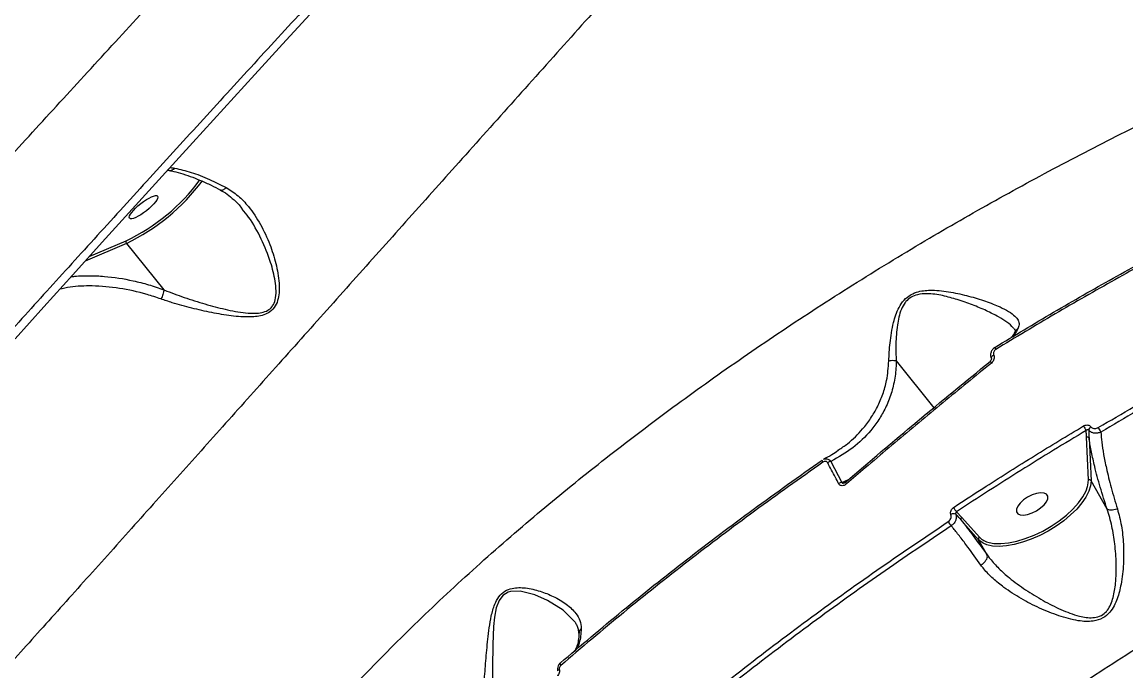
# Model space of a CAD drawing. Header units: millimetres. Extents: x -6901 to 7060, y -7557 to 6158.
# Drawn here: x -1068.7 to -786.5, y 2736.7 to 2902.6 of the extents above; entities that cross this region are included whole.
import ezdxf

# ---------------------------------------------------------------- set-up
doc = ezdxf.new("R2010")
doc.units = ezdxf.units.MM
for name, color, linetype in [('DIKOM_ОБЪЕКТ', 7, 'Continuous'), ('DIKOM_РАЗМЕР_ЗОНА', 7, 'Continuous'), ('DIKOM_РАЗМЕР_ОБЪЕКТА', 7, 'Continuous')]:
    doc.layers.add(name, color=color, linetype=linetype)
doc.styles.add('style1', font='arial.ttf', dxfattribs={"width": 0.8})
doc.dimstyles.new('1-50', dxfattribs={"dimtxt": 300, "dimasz": 200, "dimexe": 100, "dimexo": 0, "dimgap": 100, "dimtad": 1, "dimtxsty": 'style1', "dimcen": 200, "dimclrd": 7, "dimclre": 7, "dimclrt": 7, "dimadec": 1, "dimazin": 2, "dimtfac": 1, "dimtmove": 0, "dimatfit": 2, "dimfxl": 0, "dimlwd": 25, "dimlwe": 18, "dimarcsym": 0})

# ---------------------------------------------------------------- blocks, each defined once
blk = doc.blocks.new('*D2')
at = {"layer": 'Defpoints', "color": 0, "transparency": 16777216}
for p in [(-1102.73, 4151.17), (-5819.23, -4492.42), (4721.24, -4492.42)]:
    blk.add_point(p, dxfattribs=at)
at = {"layer": 'DIKOM_РАЗМЕР_ОБЪЕКТА', "color": 7, "lineweight": 18, "transparency": 16777216}
for p, q in [((-1102.73, 4151.17), (-5919.23, 4151.17)), ((4721.24, -4492.42), (-5919.23, -4492.42))]:
    blk.add_line(p, q, dxfattribs=at)
at = {"layer": 'DIKOM_РАЗМЕР_ОБЪЕКТА', "color": 7, "lineweight": 25, "transparency": 16777216}
blk.add_line((-5819.23, 3951.17), (-5819.23, -4292.42), dxfattribs=at)
at = {"layer": 'DIKOM_РАЗМЕР_ОБЪЕКТА', "color": 7, "transparency": 16777216}
for points in [[(-5852.56, 3951.17), (-5785.89, 3951.17), (-5819.23, 4151.17)], [(-5852.56, -4292.42), (-5785.89, -4292.42), (-5819.23, -4492.42)]]:
    blk.add_solid(points, dxfattribs=at)
at = {"layer": 'DIKOM_РАЗМЕР_ОБЪЕКТА', "color": 7, "transparency": 16777216, "insert": (-6072.4, -170.63), "char_height": 300, "attachment_point": 5, "rotation": 90, "style": 'style1'}
blk.add_mtext('8650', dxfattribs=at)
blk = doc.blocks.new('*D3')
at = {"layer": 'Defpoints', "color": 0, "transparency": 16777216}
for p in [(-1553.27, 6158.28), (-6450.85, -6312.94), (5659.92, -6312.94)]:
    blk.add_point(p, dxfattribs=at)
at = {"layer": 'DIKOM_РАЗМЕР_ЗОНА', "color": 7, "lineweight": 18, "transparency": 16777216}
for p, q in [((-1553.27, 6158.28), (-6550.85, 6158.28)), ((5659.92, -6312.94), (-6550.85, -6312.94))]:
    blk.add_line(p, q, dxfattribs=at)
at = {"layer": 'DIKOM_РАЗМЕР_ЗОНА', "color": 7, "lineweight": 25, "transparency": 16777216}
blk.add_line((-6450.85, 5958.28), (-6450.85, -6112.94), dxfattribs=at)
at = {"layer": 'DIKOM_РАЗМЕР_ЗОНА', "color": 7, "transparency": 16777216}
for points in [[(-6484.18, 5958.28), (-6417.52, 5958.28), (-6450.85, 6158.28)], [(-6484.18, -6112.94), (-6417.52, -6112.94), (-6450.85, -6312.94)]]:
    blk.add_solid(points, dxfattribs=at)
at = {"layer": 'DIKOM_РАЗМЕР_ЗОНА', "color": 7, "transparency": 16777216, "insert": (-6704.02, -77.33), "char_height": 300, "attachment_point": 5, "rotation": 90, "style": 'style1'}
blk.add_mtext('12500', dxfattribs=at)

msp = doc.modelspace()

# ---------------------------------------------------------------- linework, layer by layer
at = {"layer": 'DIKOM_ОБЪЕКТ', "color": 7, "linetype": 'Continuous', "lineweight": 15}
for p, q in [((-1031.107, 2864.668), (-1031.149, 2864.675)), ((-1042.073, 2846.014), (-1052.637, 2841.463)), ((-1051.592, 2842.617), (-1042.144, 2846.688)), ((-1042.073, 2846.014), (-1032.524, 2834.152)), ((-845.243, 2815.945), (-835.624, 2803.997)), ((-796.118, 2785.54), (-796.612, 2796.438)), ((-795.944, 2796.245), (-795.45, 2785.347)), ((-860.15, 2793.115), (-860.038, 2793.193)), ((-861.932, 2790.258), (-859.122, 2784.91)), ((-859.122, 2784.91), (-857.433, 2785.637)), ((-791.333, 2778.045), (-795.45, 2785.347)), ((-829.825, 2777.406), (-828.494, 2775.959)), ((-824.195, 2770.25), (-828.699, 2775.308)), ((-828.494, 2775.959), (-823.991, 2770.9)), ((-822.017, 2766.387), (-824.195, 2770.25))]:
    msp.add_line(p, q, dxfattribs=at)
at = {"layer": 'DIKOM_ОБЪЕКТ', "color": 7, "linetype": 'Continuous', "lineweight": 15, "flags": 128}
for points in [[(-1070.535, 2821.637), (-1063.216, 2829.755), (-1055.787, 2837.98), (-1048.253, 2846.304), (-1040.622, 2854.721), (-1032.9, 2863.224), (-1025.092, 2871.805), (-1017.206, 2880.458), (-1009.247, 2889.175), (-1001.224, 2897.949), (-993.141, 2906.773)], [(-820.325, 2817.417), (-820.528, 2817.297), (-820.703, 2817.165), (-820.839, 2817.028), (-820.93, 2816.893), (-820.968, 2816.77), (-820.953, 2816.664), (-820.952, 2816.661)], [(-819.784, 2818.91), (-819.85, 2819.028), (-819.907, 2819.134), (-819.955, 2819.227), (-819.992, 2819.305), (-820.017, 2819.364), (-820.03, 2819.405), (-820.03, 2819.425), (-820.018, 2819.425)], [(-863.978, 2790.066), (-864.043, 2790.184), (-864.097, 2790.292), (-864.14, 2790.389), (-864.169, 2790.472), (-864.185, 2790.539), (-864.186, 2790.588), (-864.174, 2790.618), (-864.148, 2790.629)], [(-857.958, 2784.535), (-858.042, 2784.649), (-858.112, 2784.753), (-858.168, 2784.842), (-858.206, 2784.914), (-858.227, 2784.968), (-858.23, 2785.002), (-858.224, 2785.011)], [(-858.224, 2785.011), (-858.213, 2785.014), (-858.179, 2785.006)], [(-795.45, 2785.347), (-795.569, 2784.054), (-796.007, 2782.653), (-796.756, 2781.172), (-797.798, 2779.644), (-799.111, 2778.102), (-800.666, 2776.58), (-802.431, 2775.111), (-804.367, 2773.726), (-806.431, 2772.456), (-808.578, 2771.328), (-810.764, 2770.367), (-812.939, 2769.592), (-815.056, 2769.023), (-817.071, 2768.67), (-818.939, 2768.541), (-820.619, 2768.639), (-822.075, 2768.962), (-823.019, 2769.356)], [(-821.487, 2769.523), (-820.265, 2769.308), (-818.505, 2769.253), (-816.552, 2769.443), (-814.454, 2769.873), (-812.26, 2770.534), (-810.024, 2771.408), (-807.8, 2772.475), (-805.641, 2773.71), (-803.6, 2775.082), (-801.727, 2776.558), (-800.065, 2778.102), (-798.656, 2779.678), (-797.534, 2781.247), (-796.725, 2782.771), (-796.332, 2783.877)], [(-796.332, 2783.877), (-796.249, 2784.214), (-796.118, 2785.54)], [(-813.578, 2776.613), (-812.708, 2776.545), (-811.659, 2776.708), (-810.518, 2777.089), (-809.377, 2777.656), (-808.328, 2778.364), (-807.457, 2779.156), (-806.833, 2779.968), (-806.507, 2780.732), (-806.506, 2781.389), (-806.83, 2781.884), (-807.453, 2782.177), (-808.324, 2782.245), (-809.372, 2782.082), (-810.513, 2781.701), (-811.654, 2781.133), (-812.703, 2780.425), (-813.575, 2779.633), (-814.199, 2778.822), (-814.524, 2778.057), (-814.525, 2777.401), (-814.201, 2776.906), (-813.578, 2776.613)], [(-823.019, 2769.356), (-823.276, 2769.503), (-824.195, 2770.25)], [(-927.685, 2749.526), (-930.446, 2752.217), (-934.38, 2754.695), (-937.693, 2756.18), (-941.388, 2757.079), (-943.886, 2756.99), (-944.478, 2756.811), (-945.838, 2755.962), (-946.792, 2754.683), (-947.509, 2752.813), (-947.978, 2750.46), (-948.218, 2748.094), (-948.424, 2743.426), (-948.497, 2737.561), (-948.502, 2732.159), (-948.497, 2729.78), (-948.497, 2729.777), (-948.497, 2729.777)], [(-931.012, 2738.123), (-931.076, 2738.241), (-931.126, 2738.353), (-931.161, 2738.456), (-931.179, 2738.548), (-931.181, 2738.627), (-931.166, 2738.691), (-931.135, 2738.738), (-931.088, 2738.768)], [(-931.381, 2737.015), (-931.528, 2736.96), (-931.65, 2736.903), (-931.742, 2736.844), (-931.802, 2736.787), (-931.827, 2736.733), (-931.826, 2736.711)]]:
    msp.add_lwpolyline(points, dxfattribs=at)
at = {"layer": 'DIKOM_ОБЪЕКТ', "color": 7, "linetype": 'Continuous', "lineweight": 15}
for centre, radius, start, end in [((-1030.929, 2866.183), 1.525, 263.29076, 321.76141), ((-1063.73, 2892.114), 50.294, 295.41647, 323.5241), ((-1064.608, 2893.199), 52.291, 295.52818, 323.36851), ((-1041.646, 2846.399), 0.575, 149.91309, 222.08798), ((-815.346, 2820.108), 7.3, 215.78126, 220.16682), ((-784.428, 2806.543), 14.818, 209.11016, 214.30676), ((-794.808, 2798.067), 1.25, 122.34783, 170.81855), ((-777.992, 2807.65), 17.898, 209.22523, 213.43375), ((-796.389, 2795.956), 0.531, 32.98634, 114.79217), ((-861.645, 2788.261), 2.017, 98.17908, 124.26171), ((-795.896, 2785.057), 0.531, 33.03454, 114.74465), ((-858.878, 2782.943), 1.982, 97.07626, 123.71873), ((-825.795, 2781.129), 5.486, 208.62591, 222.73293), ((-827.139, 2777.526), 5.494, 208.8458, 222.61024), ((-830.571, 2775.619), 1.288, 65.32503, 123.47928), ((-828.248, 2775.524), 0.5, 119.5235, 205.64899), ((-823.746, 2770.466), 0.499, 119.48483, 205.67328), ((-820.321, 2774.608), 5.216, 225.28987, 257.08964)]:
    msp.add_arc(centre, radius, start, end, dxfattribs=at)
msp.add_ellipse((-1037.687, 2855.264), major_axis=(-3.571, -2.821), ratio=0.2569301, dxfattribs=at)
for points, knots in [([(-1308.901, 2597.2), (-1308.916, 2597.202), (-1309.13, 2597.22), (-1308.97, 2597.868), (-1308.345, 2599.232), (-1306.996, 2601.382), (-1305.019, 2604.203), (-1302.419, 2607.686), (-1299.221, 2611.798), (-1295.454, 2616.507), (-1291.096, 2621.842), (-1286.108, 2627.851), (-1280.471, 2634.553), (-1274.181, 2641.954), (-1267.306, 2649.972), (-1259.928, 2658.512), (-1252.076, 2667.545), (-1243.782, 2677.034), (-1234.988, 2687.045), (-1225.622, 2697.66), (-1215.677, 2708.886), (-1205.156, 2720.717), (-1194.177, 2733.02), (-1182.875, 2745.646), (-1171.278, 2758.561), (-1159.421, 2771.731), (-1147.211, 2785.258), (-1134.55, 2799.25), (-1121.445, 2813.701), (-1107.907, 2828.597), (-1094.089, 2843.767), (-1080.152, 2859.039), (-1066.123, 2874.38), (-1052.032, 2889.761), (-1037.772, 2905.298), (-1023.234, 2921.111), (-1008.433, 2937.183), (-993.389, 2953.492), (-978.274, 2969.85), (-962.495, 2986.899), (-946.074, 3004.614), (-929.046, 3022.949), (-911.955, 3041.318), (-894.844, 3059.674), (-877.757, 3077.968), (-861.713, 3095.109), (-846.718, 3111.097), (-832.754, 3125.957), (-819, 3140.566), (-805.353, 3155.031), (-791.842, 3169.321), (-778.497, 3183.404), (-765.472, 3197.116), (-752.923, 3210.293), (-740.857, 3222.927), (-729.279, 3235.017), (-718.086, 3246.669), (-707.198, 3257.966), (-696.648, 3268.873), (-686.464, 3279.359), (-676.768, 3289.3), (-667.662, 3298.591), (-659.148, 3307.231), (-651.219, 3315.229), (-643.814, 3322.648), (-636.882, 3329.537), (-630.455, 3335.862), (-624.56, 3341.595), (-619.265, 3346.666), (-614.628, 3351.019), (-610.638, 3354.667), (-607.278, 3357.632), (-604.521, 3359.941), (-602.339, 3361.616), (-600.82, 3362.567), (-600.001, 3362.906), (-599.906, 3362.689), (-599.882, 3362.633)], [0, 0, 0, 0, 0.0010255, 0.0142645, 0.0278834, 0.0415148, 0.0551463, 0.0687653, 0.0820246, 0.0952954, 0.1085662, 0.1218254, 0.1354712, 0.1491295, 0.1627878, 0.1764335, 0.189694, 0.2029659, 0.2162379, 0.2294983, 0.2431443, 0.256803, 0.2704615, 0.2841076, 0.2973509, 0.3106056, 0.3238602, 0.3371034, 0.3507303, 0.3643696, 0.3780088, 0.3916357, 0.4048801, 0.418136, 0.4313919, 0.4446364, 0.4582654, 0.4719069, 0.4855483, 0.4991773, 0.514498, 0.5298275, 0.5451482, 0.5607997, 0.5764607, 0.5921121, 0.6053739, 0.6186471, 0.6319203, 0.645182, 0.6588292, 0.6724889, 0.6861485, 0.6997957, 0.7130347, 0.7262851, 0.7395355, 0.7527745, 0.7663967, 0.7800314, 0.7936661, 0.8072883, 0.820549, 0.8338212, 0.8470935, 0.8603542, 0.874002, 0.8876624, 0.9013229, 0.9149708, 0.928227, 0.9414946, 0.9547622, 0.9680182, 0.9816615, 0.9953172, 1, 1, 1, 1]), ([(-599.42, 3312.155), (-598.735, 3313.22), (-597.363, 3315.351), (-596.403, 3317.313), (-596.123, 3318.486), (-596.444, 3318.953), (-597.334, 3318.804), (-598.818, 3318.021), (-600.918, 3316.576), (-603.646, 3314.457), (-606.973, 3311.685), (-610.854, 3308.299), (-615.267, 3304.321), (-620.184, 3299.783), (-625.636, 3294.654), (-631.672, 3288.889), (-638.306, 3282.471), (-645.542, 3275.395), (-653.298, 3267.738), (-661.477, 3259.598), (-670.054, 3251.004), (-678.994, 3241.989), (-688.366, 3232.487), (-698.246, 3222.419), (-708.638, 3211.78), (-719.536, 3200.575), (-730.817, 3188.929), (-742.356, 3176.972), (-754.126, 3164.732), (-766.099, 3152.242), (-778.355, 3139.417), (-790.993, 3126.155), (-804.003, 3112.461), (-817.372, 3098.351), (-830.949, 3083.985), (-845.265, 3068.796), (-860.324, 3052.776), (-876.114, 3035.933), (-892.144, 3018.787), (-908.381, 3001.373), (-924.786, 2983.731), (-940.364, 2966.934), (-955.08, 2951.028), (-968.917, 2936.038), (-982.687, 2921.085), (-996.496, 2906.057), (-1010.32, 2890.977), (-1024.133, 2875.872), (-1037.776, 2860.916), (-1051.093, 2846.281), (-1064.068, 2831.985), (-1076.692, 2818.038), (-1089.065, 2804.333), (-1101.277, 2790.766), (-1113.301, 2777.369), (-1125.109, 2764.171), (-1136.564, 2751.325), (-1147.54, 2738.971), (-1158.031, 2727.118), (-1168.036, 2715.769), (-1177.632, 2704.837), (-1186.888, 2694.243), (-1195.773, 2684.021), (-1204.259, 2674.2), (-1212.246, 2664.897), (-1219.645, 2656.216), (-1226.456, 2648.157), (-1232.693, 2640.708), (-1238.407, 2633.808), (-1243.638, 2627.408), (-1248.355, 2621.543), (-1252.537, 2616.235), (-1256.13, 2611.552), (-1259.099, 2607.543), (-1261.453, 2604.197), (-1263.212, 2601.496), (-1264.396, 2599.411), (-1265.006, 2597.934), (-1265.018, 2597.094), (-1264.422, 2596.902), (-1263.228, 2597.356), (-1261.643, 2598.332), (-1259.918, 2599.56), (-1258.737, 2600.478), (-1258.146, 2600.937)], [0, 0, 0, 0, 0.0144651, 0.0289646, 0.0408964, 0.0528384, 0.0647801, 0.0767114, 0.0889895, 0.1012789, 0.1135685, 0.1258468, 0.1377793, 0.1497222, 0.1616651, 0.1735976, 0.1858779, 0.1981695, 0.210461, 0.2227413, 0.2346549, 0.2465787, 0.2585025, 0.270416, 0.2826743, 0.2949438, 0.3072133, 0.3194715, 0.3314056, 0.3433499, 0.3552943, 0.3672283, 0.379509, 0.3918011, 0.404093, 0.4163737, 0.4301596, 0.4439534, 0.4577391, 0.4718227, 0.4859147, 0.4999982, 0.5119157, 0.5238435, 0.5357715, 0.547689, 0.5599529, 0.572228, 0.5845031, 0.5967671, 0.6086844, 0.620612, 0.6325397, 0.6444571, 0.6567196, 0.6689934, 0.6812672, 0.6935297, 0.7054626, 0.7174058, 0.729349, 0.7412818, 0.7535612, 0.7658518, 0.7781425, 0.7904218, 0.802353, 0.8142946, 0.8262361, 0.8381674, 0.8504463, 0.8627365, 0.8750267, 0.8873057, 0.8992219, 0.9111485, 0.9230751, 0.9349913, 0.9472528, 0.9595253, 0.9717981, 0.9840602, 0.9920272, 1, 1, 1, 1]), ([(-838.24, 3291.488), (-839.602, 3290.09), (-843.034, 3286.565), (-848.682, 3280.746), (-855.141, 3274.079), (-861.72, 3267.27), (-868.419, 3260.322), (-875.255, 3253.215), (-882.206, 3245.975), (-889.274, 3238.598), (-896.429, 3231.115), (-903.677, 3223.519), (-911.016, 3215.815), (-918.476, 3207.97), (-926.041, 3200), (-933.695, 3191.923), (-941.42, 3183.757), (-949.199, 3175.522), (-957.012, 3167.237), (-964.844, 3158.918), (-972.714, 3150.546), (-980.642, 3142.1), (-988.64, 3133.566), (-996.69, 3124.964), (-1004.775, 3116.311), (-1012.882, 3107.623), (-1021.005, 3098.904), (-1029.141, 3090.158), (-1037.292, 3081.385), (-1045.429, 3072.614), (-1053.536, 3063.862), (-1061.635, 3055.107), (-1069.731, 3046.341), (-1077.82, 3037.571), (-1085.874, 3028.827), (-1093.892, 3020.109), (-1101.875, 3011.416), (-1109.822, 3002.749), (-1117.733, 2994.109), (-1125.609, 2985.495), (-1133.435, 2976.92), (-1141.2, 2968.401), (-1148.881, 2959.96), (-1156.47, 2951.607), (-1163.961, 2943.348), (-1171.358, 2935.18), (-1178.662, 2927.1), (-1185.875, 2919.107), (-1192.999, 2911.198), (-1200.036, 2903.371), (-1206.989, 2895.623), (-1213.814, 2888.003), (-1220.502, 2880.52), (-1227.053, 2873.174), (-1233.503, 2865.928), (-1239.843, 2858.788), (-1246.055, 2851.775), (-1251.881, 2845.183), (-1255.56, 2841.007), (-1257.272, 2839.064)], [0, 0, 0, 0, 0.0117191, 0.0295369, 0.0472441, 0.0647982, 0.0825145, 0.1002109, 0.1179067, 0.1356167, 0.153372, 0.1709248, 0.1885782, 0.2063074, 0.2240863, 0.2418891, 0.2596855, 0.2774429, 0.2951348, 0.3127351, 0.3302268, 0.347812, 0.3654954, 0.3831734, 0.4008622, 0.4185808, 0.4362288, 0.4539005, 0.4716208, 0.4893058, 0.5068769, 0.5244236, 0.5421108, 0.5597635, 0.5773949, 0.5950183, 0.612647, 0.6302897, 0.64796, 0.665671, 0.6834347, 0.7011789, 0.7189038, 0.7365699, 0.7541962, 0.7718012, 0.7894038, 0.8070188, 0.8246624, 0.8423533, 0.8601098, 0.8779527, 0.895545, 0.9131994, 0.9309441, 0.9487537, 0.9666021, 0.9844632, 1, 1, 1, 1]), ([(-757.081, 3278.784), (-760.822, 3274.964), (-768.306, 3267.323), (-780.027, 3255.297), (-792.081, 3242.888), (-804.6, 3229.953), (-817.571, 3216.505), (-830.983, 3202.553), (-844.684, 3188.253), (-858.513, 3173.774), (-872.44, 3159.146), (-886.437, 3144.4), (-900.608, 3129.425), (-915.065, 3114.105), (-929.791, 3098.451), (-944.767, 3082.485), (-959.82, 3066.388), (-974.783, 3050.341), (-989.63, 3034.371), (-1004.339, 3018.503), (-1019.02, 3002.621), (-1033.783, 2986.603), (-1048.605, 2970.473), (-1063.461, 2954.259), (-1078.178, 2938.148), (-1092.583, 2922.331), (-1106.66, 2906.827), (-1120.396, 2891.654), (-1133.905, 2876.686), (-1147.287, 2861.813), (-1160.515, 2847.066), (-1173.558, 2832.475), (-1186.266, 2818.214), (-1199.294, 2803.54), (-1212.533, 2788.572), (-1225.924, 2773.369), (-1234.353, 2763.742), (-1238.566, 2758.931)], [0, 0, 0, 0, 0.0277157, 0.0554555, 0.0831953, 0.110911, 0.1394321, 0.1679791, 0.1965263, 0.2250474, 0.2527592, 0.2804948, 0.3082306, 0.3359422, 0.3644571, 0.3929981, 0.421539, 0.4500536, 0.4777909, 0.5055524, 0.5333136, 0.5610508, 0.5895955, 0.618166, 0.646737, 0.6752814, 0.70299, 0.7307223, 0.7584547, 0.7861633, 0.8146751, 0.8432132, 0.871751, 0.9002631, 0.9335019, 0.9667612, 1, 1, 1, 1]), ([(-818.872, 3019.97), (-822.99, 3015.457), (-831.232, 3006.424), (-843.811, 2992.588), (-856.507, 2978.588), (-869.838, 2963.852), (-883.795, 2948.383), (-898.36, 2932.204), (-912.949, 2915.965), (-927.498, 2899.745), (-941.939, 2883.623), (-956.077, 2867.823), (-969.892, 2852.374), (-983.374, 2837.293), (-996.634, 2822.461), (-1009.611, 2807.947), (-1022.246, 2793.822), (-1034.741, 2779.864), (-1047.037, 2766.141), (-1059.082, 2752.711), (-1070.59, 2739.888), (-1081.362, 2727.894), (-1091.384, 2716.738), (-1100.672, 2706.398), (-1109.346, 2696.734), (-1117.367, 2687.785), (-1124.695, 2679.589), (-1131.261, 2672.22), (-1137.054, 2665.681), (-1142.097, 2659.946), (-1146.422, 2654.978), (-1149.991, 2650.812), (-1152.861, 2647.391), (-1154.12, 2645.804), (-1154.748, 2645.011)], [0, 0, 0, 0, 0.028458, 0.0569512, 0.0854443, 0.113902, 0.1459255, 0.1780519, 0.21023, 0.2424063, 0.2745293, 0.3065504, 0.3375581, 0.3686634, 0.3998177, 0.4309708, 0.4620736, 0.4930793, 0.5259479, 0.5588749, 0.5918026, 0.6246716, 0.6561671, 0.687761, 0.7194068, 0.7510542, 0.7826521, 0.8141501, 0.8450489, 0.876038, 0.9070735, 0.9381097, 0.9691002, 1, 1, 1, 1]), ([(-1066.179, 2547.029), (-1066.652, 2549.618), (-1067.702, 2555.366), (-1068.308, 2565.101), (-1068.083, 2576.158), (-1066.749, 2588.002), (-1064.327, 2600.335), (-1060.764, 2613.137), (-1056.04, 2626.37), (-1050.314, 2639.599), (-1043.664, 2652.764), (-1036.188, 2665.807), (-1027.686, 2679.086), (-1018.138, 2692.56), (-1007.55, 2706.187), (-995.905, 2719.956), (-983.199, 2733.817), (-969.377, 2747.788), (-954.619, 2761.655), (-939.29, 2775.091), (-923.563, 2788.003), (-907.548, 2800.372), (-890.808, 2812.554), (-873.374, 2824.501), (-855.295, 2836.17), (-837.079, 2847.242), (-818.806, 2857.706), (-800.551, 2867.562), (-781.912, 2877.038), (-762.937, 2886.077), (-743.68, 2894.694), (-730.804, 2899.956), (-724.369, 2902.585)], [0, 0, 0, 0, 0.0249861, 0.0554879, 0.089207, 0.1229522, 0.156671, 0.1913838, 0.2261254, 0.2608376, 0.2934958, 0.3261788, 0.3588366, 0.3924371, 0.4260648, 0.4596649, 0.4944808, 0.5292964, 0.5646121, 0.599928, 0.6330973, 0.6662924, 0.6994622, 0.7335982, 0.7677621, 0.8018987, 0.8344682, 0.8670611, 0.8996307, 0.9330788, 0.9665519, 1, 1, 1, 1]), ([(-1031.53, 2864.724), (-1031.448, 2864.718), (-1031.319, 2864.71), (-1031.196, 2864.682), (-1031.151, 2864.671)], [0, 0, 0, 0, 0.6346438, 1, 1, 1, 1]), ([(-1031.118, 2864.623), (-1030.92, 2864.591), (-1030.016, 2864.445), (-1028.228, 2863.964), (-1025.767, 2863.173), (-1023.142, 2862.135), (-1020.563, 2860.975), (-1018.823, 2860.062), (-1018.035, 2859.648)], [0, 0, 0, 0, 0.0540393, 0.2470202, 0.4418685, 0.6384034, 0.836235, 1, 1, 1, 1]), ([(-1030.94, 2865.373), (-1030.822, 2865.372), (-1030.425, 2865.366), (-1030.018, 2865.291), (-1029.731, 2865.239)], [0, 0, 0, 0, 0.2951678, 1, 1, 1, 1]), ([(-1029.731, 2865.239), (-1028.349, 2864.926), (-1025.559, 2864.295), (-1021.094, 2862.578), (-1017.994, 2861.005), (-1016.566, 2860.281)], [0, 0, 0, 0, 0.3460062, 0.6987462, 1, 1, 1, 1]), ([(-1016.566, 2860.281), (-1015.524, 2859.618), (-1013.438, 2858.29), (-1010.484, 2855.117), (-1007.697, 2850.96), (-1005.419, 2845.988), (-1003.753, 2840.909), (-1003.046, 2836.864), (-1002.971, 2833.83), (-1003.21, 2831.846), (-1003.896, 2829.933), (-1005.235, 2828.473), (-1006.915, 2827.687), (-1008.621, 2827.317), (-1011.39, 2827.12), (-1015.294, 2827.399), (-1020.32, 2828.292), (-1025.383, 2829.42), (-1029.747, 2830.622), (-1032.289, 2831.476), (-1033.25, 2831.799)], [0, 0, 0, 0, 0.0640668, 0.1282393, 0.2170727, 0.3060304, 0.383344, 0.4604812, 0.4901569, 0.519743, 0.550545, 0.581639, 0.6087099, 0.6342432, 0.6598496, 0.7316551, 0.8036996, 0.8790129, 0.9542787, 1, 1, 1, 1]), ([(-1018.055, 2859.652), (-1017.616, 2859.41), (-1016.539, 2858.814), (-1014.95, 2857.525), (-1013.5, 2856.142), (-1012.697, 2855.13), (-1012.41, 2854.768)], [0, 0, 0, 0, 0.2066904, 0.507881, 0.8239333, 1, 1, 1, 1]), ([(-1018.003, 2859.712), (-1017.954, 2859.684), (-1017.795, 2859.59), (-1017.426, 2859.651), (-1017.008, 2859.864), (-1016.72, 2860.113), (-1016.593, 2860.251), (-1016.566, 2860.281)], [0, 0, 0, 0, 0.1332041, 0.4333908, 0.733572, 0.9418694, 1, 1, 1, 1]), ([(-1032.52, 2834.145), (-1032.519, 2834.144), (-1032.254, 2834.037), (-1030.36, 2833.275), (-1026.653, 2831.94), (-1021.429, 2830.319), (-1016.169, 2828.96), (-1012.107, 2828.213), (-1009.193, 2828.103), (-1007.474, 2828.261), (-1005.947, 2828.778), (-1005.089, 2829.506), (-1004.437, 2830.387), (-1003.893, 2831.731), (-1003.744, 2833.916), (-1004.084, 2837.151), (-1005.256, 2841.676), (-1007.527, 2847.225), (-1010.031, 2851.811), (-1011.897, 2854.084), (-1012.442, 2854.747)], [0, 0, 0, 0, 0.0000684, 0.0153839, 0.1096598, 0.2059693, 0.296536, 0.3888606, 0.4194853, 0.4506521, 0.4811379, 0.5062133, 0.5114591, 0.5415454, 0.5836426, 0.6276961, 0.7144227, 0.8312255, 0.9507678, 1, 1, 1, 1]), ([(-820.018, 2819.425), (-815.028, 2822.437), (-805.05, 2828.46), (-789.801, 2837.159), (-774.376, 2845.621), (-763.956, 2851.004), (-758.746, 2853.695)], [0, 0, 0, 0, 0.249121, 0.498243, 0.7491208, 1, 1, 1, 1]), ([(-445.145, 2850.916), (-450.081, 2851.129), (-459.956, 2851.554), (-475.577, 2851.246), (-491.884, 2850.236), (-508.914, 2848.429), (-526.608, 2845.83), (-544.579, 2842.49), (-562.759, 2838.44), (-581.075, 2833.723), (-599.828, 2828.264), (-618.967, 2822.046), (-638.434, 2815.076), (-657.807, 2807.504), (-677.02, 2799.369), (-696.015, 2790.723), (-715.095, 2781.426), (-734.197, 2771.483), (-753.252, 2760.913), (-771.853, 2749.942), (-789.946, 2738.616), (-807.491, 2726.987), (-824.761, 2714.872), (-841.683, 2702.292), (-858.189, 2689.281), (-873.932, 2676.112), (-888.872, 2662.832), (-902.992, 2649.489), (-916.507, 2635.878), (-929.343, 2622.036), (-941.443, 2608.004), (-951.748, 2595.064), (-960.519, 2583.244), (-965.346, 2576.133), (-967.762, 2572.574)], [0, 0, 0, 0, 0.0311784, 0.0623809, 0.0935594, 0.1256442, 0.1577551, 0.1898399, 0.2210202, 0.2522245, 0.2834046, 0.3154898, 0.3476009, 0.3796862, 0.410889, 0.442116, 0.4733189, 0.5054257, 0.5375586, 0.5696654, 0.6009197, 0.6321979, 0.6634521, 0.6956102, 0.7277941, 0.7599519, 0.7912842, 0.8226406, 0.853973, 0.8862091, 0.9184713, 0.9507074, 0.9753306, 1, 1, 1, 1]), ([(-758.421, 2853.241), (-763.603, 2850.564), (-773.965, 2845.209), (-789.379, 2836.755), (-804.689, 2828.025), (-814.753, 2821.948), (-819.784, 2818.91)], [0, 0, 0, 0, 0.2491222, 0.4982438, 0.7491219, 1, 1, 1, 1]), ([(-793.611, 2798.912), (-790.541, 2800.717), (-781.559, 2805.996), (-766.476, 2814.454), (-748.266, 2824.147), (-729.836, 2833.455), (-717.419, 2839.277), (-711.21, 2842.188)], [0, 0, 0, 0, 0.1144544, 0.3347654, 0.5550756, 0.7775375, 1, 1, 1, 1]), ([(-710.712, 2840.967), (-716.847, 2838.091), (-729.116, 2832.339), (-747.447, 2823.09), (-765.678, 2813.393), (-780.845, 2804.891), (-789.864, 2799.59), (-792.928, 2797.789)], [0, 0, 0, 0, 0.220311, 0.4406213, 0.6630839, 0.8855449, 1, 1, 1, 1]), ([(-1056.244, 2837.474), (-1055.92, 2837.518), (-1054.415, 2837.725), (-1051.567, 2837.786), (-1046.636, 2837.597), (-1041.544, 2836.797), (-1036.434, 2835.494), (-1033.827, 2834.599), (-1032.524, 2834.152)], [0, 0, 0, 0, 0.0456082, 0.2116386, 0.3776679, 0.6846074, 0.8423053, 1, 1, 1, 1]), ([(-1033.25, 2831.799), (-1034.434, 2832.195), (-1037.991, 2833.388), (-1043.944, 2834.692), (-1050.523, 2835.232), (-1055.633, 2835.06), (-1058.24, 2834.481), (-1059.122, 2834.285)], [0, 0, 0, 0, 0.1295168, 0.3891355, 0.6551528, 0.8832804, 1, 1, 1, 1]), ([(-1032.52, 2834.145), (-1032.532, 2833.966), (-1032.556, 2833.607), (-1032.721, 2832.961), (-1032.942, 2832.375), (-1033.132, 2831.997), (-1033.23, 2831.833), (-1033.25, 2831.799)], [0, 0, 0, 0, 0.2525604, 0.5050381, 0.7576231, 0.9487293, 1, 1, 1, 1]), ([(-1032.524, 2834.152), (-1032.523, 2834.151), (-1032.521, 2834.149), (-1032.52, 2834.146), (-1032.52, 2834.145), (-1032.52, 2834.145)], [0, 0, 0, 0, 0.4622547, 0.8310949, 1, 1, 1, 1]), ([(-847.145, 2815.949), (-847.069, 2817.461), (-846.952, 2819.752), (-846.5, 2823.141), (-846.021, 2825.54), (-845.387, 2827.726), (-844.577, 2829.676), (-843.342, 2831.563), (-841.58, 2832.977), (-839.668, 2833.698), (-837.85, 2833.998), (-835.837, 2834.067), (-833.625, 2833.914), (-830.44, 2833.434), (-826.601, 2832.549), (-822.343, 2831.245), (-818.946, 2829.915), (-816.443, 2828.623), (-814.894, 2827.492), (-814.018, 2826.361), (-813.723, 2825.296), (-814.005, 2824.525), (-814.136, 2824.164)], [0, 0, 0, 0, 0.0867816, 0.1315364, 0.1762549, 0.2078817, 0.240073, 0.2736973, 0.3076359, 0.3372197, 0.3648032, 0.393065, 0.4333486, 0.4736741, 0.5563645, 0.6423804, 0.7300141, 0.7923667, 0.8559802, 0.9051977, 0.9556703, 1, 1, 1, 1]), ([(-815.147, 2824.158), (-815.209, 2824.252), (-815.595, 2824.839), (-816.913, 2825.862), (-819.19, 2827.312), (-822.146, 2828.807), (-825.689, 2830.306), (-829.462, 2831.602), (-833.333, 2832.723), (-836.797, 2833.232), (-839.597, 2833.053), (-841.492, 2832.331), (-842.474, 2831.487), (-843.316, 2830.444), (-844.025, 2829.118), (-844.624, 2827.157), (-845.148, 2824.151), (-845.412, 2820.301), (-845.324, 2817.329), (-845.25, 2815.952), (-845.25, 2815.951)], [0, 0, 0, 0, 0.0139546, 0.0874945, 0.1611328, 0.2491188, 0.3374499, 0.4255615, 0.5042802, 0.5825862, 0.6278036, 0.6583731, 0.6886966, 0.6936039, 0.7289457, 0.7678205, 0.8068377, 0.9032984, 0.9999219, 1, 1, 1, 1]), ([(-814.942, 2823.395), (-815.061, 2823.134), (-815.328, 2822.55), (-815.715, 2822.112), (-815.929, 2821.871)], [0, 0, 0, 0, 0.4476605, 1, 1, 1, 1]), ([(-814.136, 2824.164), (-814.397, 2823.68), (-814.858, 2822.822), (-815.556, 2822.188), (-815.86, 2821.912)], [0, 0, 0, 0, 0.5640384, 1, 1, 1, 1]), ([(-815.117, 2824.169), (-815.102, 2824.154), (-814.933, 2823.979), (-814.866, 2823.779), (-814.843, 2823.652), (-814.82, 2823.609), (-814.915, 2823.414), (-814.946, 2823.349)], [0, 0, 0, 0, 0.0271975, 0.3102931, 0.5961115, 0.8665606, 1, 1, 1, 1]), ([(-814.136, 2824.164), (-814.17, 2824.146), (-814.274, 2824.091), (-814.54, 2823.905), (-814.798, 2823.665), (-814.88, 2823.424), (-814.896, 2823.377)], [0, 0, 0, 0, 0.0997349, 0.3098081, 0.8664329, 1, 1, 1, 1]), ([(-820.953, 2816.661), (-820.952, 2816.659), (-820.936, 2816.633), (-820.912, 2816.523), (-820.938, 2816.313), (-821.047, 2816.077), (-821.17, 2815.91), (-821.26, 2815.85), (-821.27, 2815.843)], [0, 0, 0, 0, 0.0226122, 0.2429305, 0.4778367, 0.7193819, 0.9689149, 1, 1, 1, 1]), ([(-820.02, 2819.414), (-820.19, 2819.298), (-820.578, 2819.032), (-820.993, 2818.372), (-821.165, 2817.601), (-821.118, 2816.989), (-820.965, 2816.727), (-820.932, 2816.672)], [0, 0, 0, 0, 0.191842, 0.4382157, 0.7092583, 0.9391824, 1, 1, 1, 1]), ([(-820.325, 2817.417), (-820.274, 2817.259), (-820.17, 2816.943), (-820.238, 2816.407), (-820.463, 2815.855), (-820.764, 2815.558), (-820.925, 2815.4)], [0, 0, 0, 0, 0.232218, 0.4640429, 0.7140434, 1, 1, 1, 1]), ([(-819.784, 2818.91), (-819.836, 2818.876), (-820.006, 2818.761), (-820.231, 2818.492), (-820.388, 2818.124), (-820.433, 2817.748), (-820.361, 2817.528), (-820.325, 2817.417)], [0, 0, 0, 0, 0.1043405, 0.3453399, 0.5759283, 0.7877917, 1, 1, 1, 1]), ([(-845.243, 2815.945), (-845.244, 2815.856), (-845.261, 2814.339), (-845.528, 2811.471), (-846.467, 2807.562), (-847.872, 2804.043), (-849.65, 2800.907), (-852.302, 2797.363), (-856.197, 2793.568), (-860.02, 2791.361), (-861.932, 2790.258)], [0, 0, 0, 0, 0.0075319, 0.1291245, 0.2511151, 0.3728229, 0.4835498, 0.594291, 0.7971171, 1, 1, 1, 1]), ([(-860.038, 2793.193), (-859.252, 2793.711), (-856.918, 2795.25), (-854.213, 2798.023), (-851.737, 2801.238), (-849.995, 2804.207), (-848.617, 2807.448), (-847.498, 2811.315), (-847.273, 2814.268), (-847.145, 2815.949)], [0, 0, 0, 0, 0.1032784, 0.3068675, 0.4347678, 0.5626561, 0.6943604, 0.826034, 1, 1, 1, 1]), ([(-858.179, 2785.006), (-852.107, 2790.185), (-839.943, 2800.562), (-827.485, 2810.726), (-821.246, 2815.816)], [0, 0, 0, 0, 0.4991737, 1, 1, 1, 1]), ([(-820.925, 2815.4), (-821.443, 2814.98), (-824.033, 2812.883), (-830.753, 2807.405), (-841.022, 2798.91), (-850.758, 2790.702), (-856.371, 2785.894), (-857.958, 2784.535)], [0, 0, 0, 0, 0.0413737, 0.2068717, 0.5381534, 0.8694342, 1, 1, 1, 1]), ([(-847.145, 2815.949), (-847.107, 2815.963), (-846.923, 2816.027), (-846.508, 2816.114), (-845.878, 2816.127), (-845.459, 2816.009), (-845.25, 2815.951)], [0, 0, 0, 0, 0.0659162, 0.3172591, 0.6586271, 1, 1, 1, 1]), ([(-845.25, 2815.951), (-845.249, 2815.95), (-845.247, 2815.949), (-845.245, 2815.947), (-845.243, 2815.945), (-845.243, 2815.945)], [0, 0, 0, 0, 0.3091564, 0.7220259, 1, 1, 1, 1]), ([(-830.611, 2778.501), (-830.058, 2778.864), (-827.295, 2780.678), (-820.435, 2785.121), (-809.943, 2791.752), (-801.566, 2796.806), (-797.375, 2799.334)], [0, 0, 0, 0, 0.050768, 0.2538479, 0.6266955, 1, 1, 1, 1]), ([(-796.669, 2798.191), (-802.261, 2794.812), (-813.457, 2788.045), (-824.365, 2780.955), (-829.825, 2777.406)], [0, 0, 0, 0, 0.499449, 1, 1, 1, 1]), ([(-797.375, 2799.334), (-797.322, 2799.364), (-797.117, 2799.478), (-796.726, 2799.593), (-796.236, 2799.587), (-795.79, 2799.437), (-795.581, 2799.228), (-795.476, 2799.123)], [0, 0, 0, 0, 0.0825833, 0.3217129, 0.551297, 0.7756156, 1, 1, 1, 1]), ([(-796.041, 2798.267), (-796.071, 2798.295), (-796.106, 2798.328), (-796.191, 2798.366), (-796.299, 2798.382), (-796.46, 2798.342), (-796.585, 2798.267), (-796.651, 2798.207), (-796.669, 2798.191)], [0, 0, 0, 0, 0.1723538, 0.198744, 0.4120398, 0.6483818, 0.9087209, 1, 1, 1, 1]), ([(-796.612, 2796.438), (-796.626, 2796.817), (-796.647, 2797.4), (-796.663, 2797.986), (-796.669, 2798.191)], [0, 0, 0, 0, 0.6494681, 1, 1, 1, 1]), ([(-796.041, 2798.267), (-796.04, 2798.224), (-796.013, 2797.555), (-795.977, 2796.878), (-795.944, 2796.245)], [0, 0, 0, 0, 0.064688, 1, 1, 1, 1]), ([(-792.928, 2797.789), (-793.015, 2797.747), (-793.352, 2797.585), (-793.992, 2797.436), (-794.796, 2797.482), (-795.528, 2797.751), (-795.87, 2798.095), (-796.041, 2798.267)], [0, 0, 0, 0, 0.0812172, 0.3161561, 0.5445824, 0.7718006, 1, 1, 1, 1]), ([(-795.476, 2799.123), (-795.373, 2799.02), (-795.167, 2798.813), (-794.727, 2798.665), (-794.246, 2798.66), (-793.864, 2798.772), (-793.663, 2798.883), (-793.611, 2798.912)], [0, 0, 0, 0, 0.2257047, 0.4513876, 0.6802051, 0.9176187, 1, 1, 1, 1]), ([(-792.928, 2797.789), (-792.862, 2796.943), (-792.724, 2795.186), (-792.248, 2792.075), (-791.482, 2788.234), (-790.356, 2783.614), (-789.253, 2779.965), (-788.695, 2778.121)], [0, 0, 0, 0, 0.1665396, 0.3455492, 0.5267564, 0.7607787, 1, 1, 1, 1]), ([(-791.333, 2778.045), (-791.941, 2779.943), (-793.171, 2783.781), (-794.454, 2788.623), (-795.361, 2792.698), (-795.768, 2795.018), (-795.931, 2796.153), (-795.944, 2796.245)], [0, 0, 0, 0, 0.2754343, 0.5570787, 0.767799, 0.9811399, 1, 1, 1, 1]), ([(-860.082, 2793.044), (-860.621, 2792.665), (-861.81, 2791.83), (-863.151, 2791.15), (-863.884, 2790.779)], [0, 0, 0, 0, 0.4537511, 1, 1, 1, 1]), ([(-931.088, 2738.768), (-925.868, 2743.21), (-915.427, 2752.095), (-898.932, 2765.182), (-881.896, 2778.084), (-870.064, 2786.447), (-864.148, 2790.629)], [0, 0, 0, 0, 0.2486156, 0.4972301, 0.7486155, 1, 1, 1, 1]), ([(-863.978, 2790.066), (-869.838, 2785.924), (-881.557, 2777.64), (-898.563, 2764.771), (-915.153, 2751.619), (-925.726, 2742.622), (-931.012, 2738.123)], [0, 0, 0, 0, 0.2486165, 0.4972322, 0.7486165, 1, 1, 1, 1]), ([(-862.78, 2789.928), (-862.809, 2789.974), (-862.881, 2790.091), (-863.069, 2790.233), (-863.342, 2790.297), (-863.667, 2790.249), (-863.868, 2790.131), (-863.978, 2790.066)], [0, 0, 0, 0, 0.1207841, 0.3075769, 0.5229505, 0.7374689, 1, 1, 1, 1]), ([(-863.877, 2790.765), (-863.786, 2790.817), (-863.516, 2790.971), (-863.007, 2790.984), (-862.454, 2790.798), (-862.11, 2790.502), (-861.962, 2790.3), (-861.932, 2790.258)], [0, 0, 0, 0, 0.1400468, 0.4174732, 0.6814787, 0.9339203, 1, 1, 1, 1]), ([(-859.978, 2784.591), (-860.254, 2785.125), (-861.175, 2786.905), (-862.119, 2788.683), (-862.78, 2789.928)], [0, 0, 0, 0, 0.2996361, 1, 1, 1, 1]), ([(-857.958, 2784.535), (-858.165, 2784.386), (-858.508, 2784.14), (-859.064, 2784.031), (-859.496, 2784.106), (-859.809, 2784.319), (-859.927, 2784.51), (-859.978, 2784.591)], [0, 0, 0, 0, 0.3038612, 0.5023198, 0.7016685, 0.8732851, 1, 1, 1, 1]), ([(-859.122, 2784.91), (-859.116, 2784.879), (-859.107, 2784.827), (-859.055, 2784.772), (-858.99, 2784.741), (-858.904, 2784.727), (-858.756, 2784.739), (-858.615, 2784.775), (-858.528, 2784.823), (-858.509, 2784.833)], [0, 0, 0, 0, 0.1568537, 0.261355, 0.3448557, 0.4574363, 0.5954182, 0.9136529, 1, 1, 1, 1]), ([(-858.228, 2785.014), (-858.246, 2784.996), (-858.328, 2784.918), (-858.436, 2784.853), (-858.508, 2784.828), (-858.514, 2784.826)], [0, 0, 0, 0, 0.2111572, 0.9337319, 1, 1, 1, 1]), ([(-831.281, 2776.693), (-831.292, 2776.726), (-831.353, 2776.902), (-831.385, 2777.257), (-831.269, 2777.739), (-831.009, 2778.185), (-830.743, 2778.396), (-830.611, 2778.501)], [0, 0, 0, 0, 0.0535654, 0.2897719, 0.5263693, 0.7631064, 1, 1, 1, 1]), ([(-829.825, 2777.406), (-829.868, 2777.37), (-829.953, 2777.297), (-830.035, 2777.144), (-830.07, 2776.98), (-830.057, 2776.86), (-830.037, 2776.8), (-830.033, 2776.789)], [0, 0, 0, 0, 0.2371321, 0.4742268, 0.7107487, 0.9465914, 1, 1, 1, 1]), ([(-788.695, 2778.121), (-788.324, 2776.7), (-787.572, 2773.821), (-787.105, 2769.051), (-787.086, 2764.026), (-787.594, 2759.309), (-788.48, 2755.724), (-789.507, 2753.327), (-790.645, 2751.568), (-792.441, 2750.041), (-794.659, 2749.384), (-796.801, 2749.318), (-799.765, 2749.634), (-803.757, 2750.74), (-808.639, 2752.711), (-813.386, 2755.15), (-817.376, 2757.712), (-820.565, 2760.296), (-822.474, 2762.245), (-823.371, 2763.447), (-823.614, 2763.773)], [0, 0, 0, 0, 0.0704041, 0.1427046, 0.2195585, 0.2979652, 0.3555936, 0.3848656, 0.4149653, 0.4491201, 0.4886789, 0.5172618, 0.5465202, 0.6240212, 0.703698, 0.7828115, 0.864004, 0.9204663, 0.9784124, 1, 1, 1, 1]), ([(-822.015, 2766.382), (-822.014, 2766.381), (-821.801, 2766.039), (-820.859, 2764.876), (-819.053, 2762.852), (-815.998, 2760.172), (-812.214, 2757.386), (-807.762, 2754.689), (-803.207, 2752.322), (-799.495, 2750.941), (-796.721, 2750.355), (-794.967, 2750.253), (-793.615, 2750.507), (-792.438, 2751.059), (-791.771, 2751.607), (-790.975, 2752.582), (-790.327, 2753.763), (-789.583, 2756.073), (-789.049, 2759.552), (-788.917, 2764.15), (-789.292, 2769.061), (-790.059, 2773.736), (-790.839, 2776.649), (-791.329, 2778.038), (-791.329, 2778.039)], [0, 0, 0, 0, 0.000035, 0.0215149, 0.0794127, 0.1373879, 0.2192788, 0.301277, 0.3807138, 0.4599379, 0.4878438, 0.5156445, 0.5434177, 0.551913, 0.5769143, 0.5828557, 0.6109553, 0.6392497, 0.6964195, 0.7753349, 0.8542844, 0.9271574, 0.9999417, 1, 1, 1, 1]), ([(-791.329, 2778.039), (-791.329, 2778.04), (-791.331, 2778.041), (-791.332, 2778.044), (-791.333, 2778.045)], [0, 0, 0, 0, 0.4066461, 1, 1, 1, 1]), ([(-788.695, 2778.121), (-788.742, 2778.106), (-789.033, 2778.008), (-789.606, 2777.863), (-790.344, 2777.782), (-790.977, 2777.83), (-791.212, 2777.969), (-791.329, 2778.039)], [0, 0, 0, 0, 0.0428952, 0.2679981, 0.5119962, 0.7559951, 1, 1, 1, 1]), ([(-901.476, 2723.56), (-896.023, 2727.978), (-885.117, 2736.815), (-867.961, 2749.781), (-850.29, 2762.531), (-838.064, 2770.76), (-831.951, 2774.875)], [0, 0, 0, 0, 0.2485964, 0.4971937, 0.7485969, 1, 1, 1, 1]), ([(-831.951, 2774.875), (-831.818, 2774.981), (-831.553, 2775.192), (-831.293, 2775.641), (-831.177, 2776.125), (-831.209, 2776.482), (-831.27, 2776.66), (-831.281, 2776.693)], [0, 0, 0, 0, 0.2363257, 0.4725921, 0.709127, 0.9458902, 1, 1, 1, 1]), ([(-830.033, 2776.789), (-830.015, 2776.735), (-829.917, 2776.442), (-829.869, 2775.855), (-830.072, 2775.061), (-830.513, 2774.325), (-830.959, 2773.979), (-831.182, 2773.806)], [0, 0, 0, 0, 0.0542488, 0.2910859, 0.5276245, 0.7637297, 1, 1, 1, 1]), ([(-828.699, 2775.308), (-828.807, 2775.431), (-829.251, 2775.935), (-829.696, 2776.421), (-830.033, 2776.789)], [0, 0, 0, 0, 0.2435939, 1, 1, 1, 1]), ([(-828.699, 2775.308), (-828.205, 2774.688), (-827.214, 2773.444), (-825.045, 2770.597), (-823.225, 2768.065), (-822.017, 2766.387)], [0, 0, 0, 0, 0.2504071, 0.5028711, 1, 1, 1, 1]), ([(-831.182, 2773.806), (-837.214, 2769.747), (-849.278, 2761.629), (-866.852, 2748.96), (-884.045, 2735.979), (-895.052, 2727.063), (-900.555, 2722.605)], [0, 0, 0, 0, 0.2485964, 0.4971937, 0.7485959, 1, 1, 1, 1]), ([(-823.614, 2763.773), (-824.747, 2765.36), (-826.611, 2767.974), (-828.9, 2770.986), (-830.281, 2772.727), (-830.999, 2773.587), (-831.182, 2773.806)], [0, 0, 0, 0, 0.3957796, 0.6516288, 0.9109961, 1, 1, 1, 1]), ([(-823.614, 2763.773), (-823.575, 2763.797), (-823.403, 2763.904), (-823.01, 2764.191), (-822.5, 2764.689), (-822.092, 2765.31), (-821.896, 2765.914), (-821.975, 2766.226), (-822.015, 2766.382)], [0, 0, 0, 0, 0.0351998, 0.1540575, 0.3655459, 0.5770164, 0.7885219, 1, 1, 1, 1]), ([(-822.017, 2766.387), (-822.017, 2766.385), (-822.015, 2766.383), (-822.015, 2766.382), (-822.015, 2766.382)], [0, 0, 0, 0, 0.6574752, 1, 1, 1, 1]), ([(-950.93, 2729.546), (-950.819, 2731.018), (-950.594, 2734.005), (-950.187, 2739.218), (-949.784, 2743.877), (-949.333, 2747.758), (-948.82, 2750.767), (-948.081, 2753.491), (-946.916, 2755.739), (-945.338, 2757.222), (-943.517, 2757.887), (-941.717, 2758.054), (-939.258, 2757.892), (-936.22, 2757.143), (-932.671, 2755.715), (-929.45, 2753.82), (-927.228, 2751.709), (-925.982, 2749.599), (-925.851, 2748.218), (-925.785, 2747.519)], [0, 0, 0, 0, 0.0827064, 0.1677676, 0.2527915, 0.2965838, 0.3403144, 0.3851551, 0.416775, 0.4486961, 0.4828687, 0.5140023, 0.5458429, 0.6199857, 0.6956323, 0.785269, 0.8772533, 0.9378627, 1, 1, 1, 1]), ([(-927.677, 2749.54), (-927.531, 2749.36), (-927.152, 2748.89), (-926.766, 2748.084), (-926.503, 2747.245), (-926.512, 2746.606), (-926.516, 2746.357)], [0, 0, 0, 0, 0.1732431, 0.4508733, 0.7864115, 1, 1, 1, 1]), ([(-925.785, 2747.519), (-925.829, 2746.874), (-925.958, 2744.972), (-926.483, 2742.936), (-927.372, 2741.951), (-927.585, 2741.713)], [0, 0, 0, 0, 0.2806119, 0.8269362, 1, 1, 1, 1]), ([(-926.4, 2746.348), (-926.406, 2745.991), (-926.42, 2745.042), (-926.673, 2743.745), (-927.018, 2742.605), (-927.342, 2742.062), (-927.456, 2741.87)], [0, 0, 0, 0, 0.190183, 0.5057272, 0.8260475, 1, 1, 1, 1]), ([(-925.785, 2747.519), (-925.815, 2747.492), (-925.953, 2747.369), (-926.188, 2747.065), (-926.37, 2746.682), (-926.354, 2746.418), (-926.349, 2746.348)], [0, 0, 0, 0, 0.08624, 0.3953629, 0.8407006, 1, 1, 1, 1]), ([(-931.12, 2738.732), (-931.258, 2738.599), (-931.563, 2738.304), (-931.819, 2737.656), (-931.894, 2737.089), (-931.828, 2736.779), (-931.815, 2736.715)], [0, 0, 0, 0, 0.2566885, 0.5708952, 0.9112363, 1, 1, 1, 1]), ([(-931.012, 2738.123), (-931.043, 2738.094), (-931.156, 2737.989), (-931.307, 2737.743), (-931.411, 2737.38), (-931.391, 2737.137), (-931.381, 2737.015)], [0, 0, 0, 0, 0.1085039, 0.3983477, 0.6996646, 1, 1, 1, 1]), ([(-931.381, 2737.015), (-931.367, 2736.844), (-931.339, 2736.501), (-931.486, 2735.987), (-931.691, 2735.647), (-931.837, 2735.496), (-931.87, 2735.462)], [0, 0, 0, 0, 0.305303, 0.6114126, 0.9125556, 1, 1, 1, 1])]:
    msp.add_open_spline(points, degree=3, knots=knots, dxfattribs=at)

# ---------------------------------------------------------------- dimensions: what is measured, and where the dimension line sits
at = {"layer": 'DIKOM_РАЗМЕР_ЗОНА'}
dim = msp.add_linear_dim(base=(-6450.85, -6312.937), p1=(-1553.272, 6158.285), p2=(5659.925, -6312.937), angle=90, text='12500', dimstyle='1-50', dxfattribs=at)
dim.commit()
dim.dimension.update_dxf_attribs({"geometry": '*D3', "text_midpoint": (-6450.85, -77.326), "dimtype": 160})
at = {"layer": 'DIKOM_РАЗМЕР_ОБЪЕКТА'}
dim = msp.add_linear_dim(base=(-5819.225, -4492.425), p1=(-1102.732, 4151.169), p2=(4721.24, -4492.425), angle=90, text='8650', dimstyle='1-50', dxfattribs=at)
dim.commit()
dim.dimension.update_dxf_attribs({"geometry": '*D2', "text_midpoint": (-5819.225, -170.628), "dimtype": 160})

doc.saveas('drawing.dxf')
